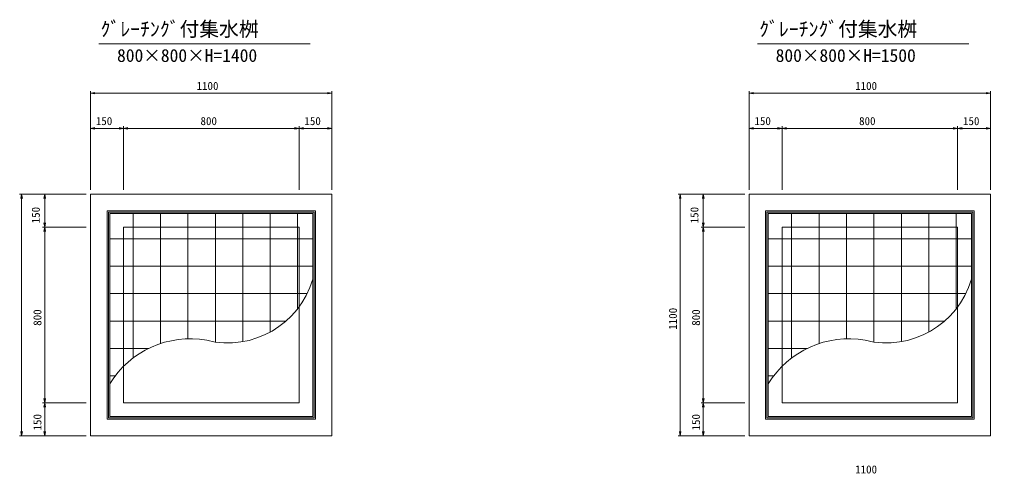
# Model space of a CAD drawing. Units: millimetres on the paper. Extents: x 0 to 841, y 0 to 594.
# Drawn here: x 216.6 to 437.8, y 176.6 to 280 of the extents above; entities that cross this region are included whole.
import ezdxf
from ezdxf.enums import TextEntityAlignment as Align

# ---------------------------------------------------------------- set-up
doc = ezdxf.new("R2010")
doc.units = ezdxf.units.MM
for name, color, linetype, lineweight in [('D-STR-DIM（寸法）', 7, 'Continuous', 18), ('D-STR-HTXT（旗揚げ）', 7, 'Continuous', 18), ('D-STR-STR1（構造物）', 4, 'Continuous', 18), ('D-STR（構造物外形線）', 1, 'Continuous', 18)]:
    doc.layers.add(name, color=color, linetype=linetype, lineweight=lineweight)
doc.layers.add('D-TTL-TXT（文字）', color=7, linetype='Continuous')
doc.styles.add('ＭＳ ゴシック', font='')
doc.styles.get('ＭＳ ゴシック').set_extended_font_data('MS Gothic')

msp = doc.modelspace()

# ---------------------------------------------------------------- linework, layer by layer
at = {"layer": 'D-STR-DIM（寸法）'}
for p, q in [((232.802, 241.235), (232.802, 263.735)), ((232.802, 263.235), (233.802, 263.402)), ((233.802, 263.068), (232.802, 263.235)), ((232.802, 263.235), (233.802, 263.235)), ((233.802, 263.235), (286.802, 263.235)), ((286.802, 263.402), (287.802, 263.235)), ((287.802, 263.235), (286.802, 263.068)), ((287.802, 263.235), (286.802, 263.235)), ((287.802, 241.235), (287.802, 263.735)), ((382.802, 241.235), (382.802, 263.735)), ((382.802, 263.235), (383.802, 263.402)), ((383.802, 263.068), (382.802, 263.235)), ((382.802, 263.235), (383.802, 263.235)), ((383.802, 263.235), (436.802, 263.235)), ((436.802, 263.402), (437.802, 263.235)), ((437.802, 263.235), (436.802, 263.068)), ((437.802, 263.235), (436.802, 263.235)), ((437.802, 241.235), (437.802, 263.735)), ((232.802, 241.235), (232.802, 255.735)), ((232.802, 255.235), (233.802, 255.402)), ((233.802, 255.068), (232.802, 255.235)), ((232.802, 255.235), (233.802, 255.235)), ((233.802, 255.235), (239.302, 255.235)), ((239.302, 255.402), (240.302, 255.235)), ((240.302, 255.235), (239.302, 255.068)), ((240.302, 255.235), (239.302, 255.235)), ((240.302, 241.235), (240.302, 255.735)), ((240.302, 241.235), (240.302, 255.735)), ((240.302, 255.235), (241.302, 255.402)), ((241.302, 255.068), (240.302, 255.235)), ((240.302, 255.235), (241.302, 255.235)), ((241.302, 255.235), (279.302, 255.235)), ((279.302, 255.402), (280.302, 255.235)), ((280.302, 255.235), (279.302, 255.068)), ((280.302, 255.235), (279.302, 255.235)), ((280.302, 241.235), (280.302, 255.735)), ((280.302, 241.235), (280.302, 255.735)), ((280.302, 255.235), (281.302, 255.402)), ((281.302, 255.068), (280.302, 255.235)), ((280.302, 255.235), (281.302, 255.235)), ((281.302, 255.235), (286.802, 255.235)), ((286.802, 255.402), (287.802, 255.235)), ((287.802, 255.235), (286.802, 255.068)), ((287.802, 255.235), (286.802, 255.235)), ((287.802, 241.235), (287.802, 255.735)), ((382.802, 241.235), (382.802, 255.735)), ((382.802, 255.235), (383.802, 255.402)), ((383.802, 255.068), (382.802, 255.235)), ((382.802, 255.235), (383.802, 255.235)), ((383.802, 255.235), (389.302, 255.235)), ((389.302, 255.402), (390.302, 255.235)), ((390.302, 255.235), (389.302, 255.068)), ((390.302, 255.235), (389.302, 255.235)), ((390.302, 241.235), (390.302, 255.735)), ((390.302, 241.235), (390.302, 255.735)), ((390.302, 255.235), (391.302, 255.402)), ((391.302, 255.068), (390.302, 255.235)), ((390.302, 255.235), (391.302, 255.235)), ((391.302, 255.235), (429.302, 255.235)), ((429.302, 255.402), (430.302, 255.235)), ((430.302, 255.235), (429.302, 255.068)), ((430.302, 255.235), (429.302, 255.235)), ((430.302, 241.235), (430.302, 255.735)), ((430.302, 241.235), (430.302, 255.735)), ((430.302, 255.235), (431.302, 255.402)), ((431.302, 255.068), (430.302, 255.235)), ((430.302, 255.235), (431.302, 255.235)), ((431.302, 255.235), (436.802, 255.235)), ((436.802, 255.402), (437.802, 255.235)), ((437.802, 255.235), (436.802, 255.068)), ((437.802, 255.235), (436.802, 255.235)), ((437.802, 241.235), (437.802, 255.735)), ((231.802, 240.235), (216.616, 240.235)), ((216.95, 239.235), (217.116, 240.235)), ((217.116, 240.235), (217.283, 239.235)), ((217.116, 240.235), (217.116, 239.235)), ((217.116, 239.235), (217.116, 186.235)), ((231.802, 240.235), (221.876, 240.235)), ((222.209, 239.235), (222.376, 240.235)), ((222.376, 240.235), (222.542, 239.235)), ((222.376, 240.235), (222.376, 239.235)), ((222.376, 239.235), (222.376, 233.735)), ((381.802, 240.235), (366.616, 240.235)), ((366.95, 239.235), (367.116, 240.235)), ((367.116, 240.235), (367.283, 239.235)), ((367.116, 240.235), (367.116, 239.235)), ((367.116, 239.235), (367.116, 186.235)), ((381.802, 240.235), (371.876, 240.235)), ((372.209, 239.235), (372.376, 240.235)), ((372.376, 240.235), (372.542, 239.235)), ((372.376, 240.235), (372.376, 239.235)), ((372.376, 239.235), (372.376, 233.735)), ((231.802, 232.735), (221.876, 232.735)), ((231.802, 232.735), (221.876, 232.735)), ((222.376, 232.735), (222.209, 233.735)), ((222.209, 231.735), (222.376, 232.735)), ((222.542, 233.735), (222.376, 232.735)), ((222.376, 232.735), (222.376, 233.735)), ((222.376, 232.735), (222.542, 231.735)), ((222.376, 232.735), (222.376, 231.735)), ((381.802, 232.735), (371.876, 232.735)), ((381.802, 232.735), (371.876, 232.735)), ((372.376, 232.735), (372.209, 233.735)), ((372.209, 231.735), (372.376, 232.735)), ((372.542, 233.735), (372.376, 232.735)), ((372.376, 232.735), (372.376, 233.735)), ((372.376, 232.735), (372.542, 231.735)), ((372.376, 232.735), (372.376, 231.735)), ((222.376, 231.735), (222.376, 193.735)), ((372.376, 231.735), (372.376, 193.735)), ((231.802, 192.735), (221.876, 192.735)), ((231.802, 192.735), (221.876, 192.735)), ((222.376, 192.735), (222.209, 193.735)), ((222.209, 191.735), (222.376, 192.735)), ((222.542, 193.735), (222.376, 192.735)), ((222.376, 192.735), (222.376, 193.735)), ((222.376, 192.735), (222.542, 191.735)), ((222.376, 192.735), (222.376, 191.735)), ((381.802, 192.735), (371.876, 192.735)), ((381.802, 192.735), (371.876, 192.735)), ((372.376, 192.735), (372.209, 193.735)), ((372.209, 191.735), (372.376, 192.735)), ((372.542, 193.735), (372.376, 192.735)), ((372.376, 192.735), (372.376, 193.735)), ((372.376, 192.735), (372.542, 191.735)), ((372.376, 192.735), (372.376, 191.735)), ((222.376, 191.735), (222.376, 186.235)), ((372.376, 191.735), (372.376, 186.235)), ((217.116, 185.235), (216.95, 186.235)), ((217.283, 186.235), (217.116, 185.235)), ((217.116, 185.235), (217.116, 186.235)), ((222.376, 185.235), (222.209, 186.235)), ((222.542, 186.235), (222.376, 185.235)), ((222.376, 185.235), (222.376, 186.235)), ((367.116, 185.235), (366.95, 186.235)), ((367.283, 186.235), (367.116, 185.235)), ((367.116, 185.235), (367.116, 186.235)), ((372.376, 185.235), (372.209, 186.235)), ((372.542, 186.235), (372.376, 185.235)), ((372.376, 185.235), (372.376, 186.235)), ((231.802, 185.235), (216.616, 185.235)), ((231.802, 185.235), (221.876, 185.235)), ((381.802, 185.235), (366.616, 185.235)), ((381.802, 185.235), (371.876, 185.235))]:
    msp.add_line(p, q, dxfattribs=at)
at = {"layer": 'D-STR-HTXT（旗揚げ）'}
for p, q in [((234.74, 274.471), (282.848, 274.471)), ((384.74, 274.471), (432.848, 274.471))]:
    msp.add_line(p, q, dxfattribs=at)
at = {"layer": 'D-STR-STR1（構造物）'}
for p, q in [((236.577, 189.01), (236.577, 236.46)), ((284.027, 236.46), (236.577, 236.46)), ((236.877, 189.31), (236.877, 236.16)), ((283.727, 236.16), (236.877, 236.16)), ((237.177, 189.61), (237.177, 235.86)), ((283.427, 235.86), (237.177, 235.86)), ((242.486, 232.735), (242.486, 235.86)), ((248.736, 232.735), (248.736, 235.86)), ((254.986, 232.735), (254.986, 235.86)), ((261.236, 232.735), (261.236, 235.86)), ((267.486, 232.735), (267.486, 235.86)), ((273.736, 232.735), (273.736, 235.86)), ((279.986, 232.735), (279.986, 235.86)), ((283.427, 189.61), (283.427, 235.86)), ((283.727, 189.31), (283.727, 236.16)), ((284.027, 189.01), (284.027, 236.46)), ((386.577, 189.01), (386.577, 236.46)), ((434.027, 236.46), (386.577, 236.46)), ((386.877, 189.31), (386.877, 236.16)), ((433.727, 236.16), (386.877, 236.16)), ((387.177, 189.61), (387.177, 235.86)), ((433.427, 235.86), (387.177, 235.86)), ((392.486, 232.735), (392.486, 235.86)), ((398.736, 232.735), (398.736, 235.86)), ((404.986, 232.735), (404.986, 235.86)), ((411.236, 232.735), (411.236, 235.86)), ((417.486, 232.735), (417.486, 235.86)), ((423.736, 232.735), (423.736, 235.86)), ((429.986, 232.735), (429.986, 235.86)), ((433.427, 189.61), (433.427, 235.86)), ((433.727, 189.31), (433.727, 236.16)), ((434.027, 189.01), (434.027, 236.46)), ((242.486, 202.953), (242.486, 232.735)), ((248.736, 206.242), (248.736, 232.735)), ((254.986, 207.318), (254.986, 232.735)), ((261.236, 206.598), (261.236, 232.735)), ((267.486, 206.68), (267.486, 232.735)), ((273.736, 208.85), (273.736, 232.735)), ((279.986, 214.161), (279.986, 232.735)), ((392.486, 202.953), (392.486, 232.735)), ((398.736, 206.242), (398.736, 232.735)), ((404.986, 207.318), (404.986, 232.735)), ((411.236, 206.598), (411.236, 232.735)), ((417.486, 206.68), (417.486, 232.735)), ((423.736, 208.85), (423.736, 232.735)), ((429.986, 214.161), (429.986, 232.735)), ((240.302, 230.121), (237.177, 230.121)), ((280.302, 230.121), (240.302, 230.121)), ((283.427, 230.121), (280.302, 230.121)), ((390.302, 230.121), (387.177, 230.121)), ((430.302, 230.121), (390.302, 230.121)), ((433.427, 230.121), (430.302, 230.121)), ((240.302, 223.871), (237.177, 223.871)), ((280.302, 223.871), (240.302, 223.871)), ((283.427, 223.871), (280.302, 223.871)), ((390.302, 223.871), (387.177, 223.871)), ((430.302, 223.871), (390.302, 223.871)), ((433.427, 223.871), (430.302, 223.871)), ((240.302, 217.621), (237.177, 217.621)), ((280.302, 217.621), (240.302, 217.621)), ((282.154, 217.621), (280.302, 217.621)), ((390.302, 217.621), (387.177, 217.621)), ((430.302, 217.621), (390.302, 217.621)), ((432.154, 217.621), (430.302, 217.621)), ((240.302, 211.371), (237.177, 211.371)), ((277.352, 211.371), (240.302, 211.371)), ((390.302, 211.371), (387.177, 211.371)), ((427.352, 211.371), (390.302, 211.371)), ((240.302, 205.121), (237.177, 205.121)), ((245.993, 205.121), (240.302, 205.121)), ((390.302, 205.121), (387.177, 205.121)), ((395.993, 205.121), (390.302, 205.121)), ((238.401, 198.871), (237.177, 198.871)), ((388.401, 198.871), (387.177, 198.871)), ((284.027, 189.01), (236.577, 189.01)), ((283.727, 189.31), (236.877, 189.31)), ((283.427, 189.61), (237.177, 189.61)), ((434.027, 189.01), (386.577, 189.01)), ((433.727, 189.31), (386.877, 189.31)), ((433.427, 189.61), (387.177, 189.61))]:
    msp.add_line(p, q, dxfattribs=at)
for centre, radius, start, end in [((264.099, 226.523), 20.13, 256.09942, 343.76453), ((414.099, 226.523), 20.13, 256.09942, 343.76453), ((255.457, 185.889), 21.435, 79.7722, 148.52344), ((405.457, 185.889), 21.435, 79.7722, 148.52344)]:
    msp.add_arc(centre, radius, start, end, dxfattribs=at)
at = {"layer": 'D-STR（構造物外形線）'}
for p, q in [((287.802, 240.235), (232.802, 240.235)), ((232.802, 240.235), (232.802, 185.235)), ((287.802, 185.235), (287.802, 240.235)), ((437.802, 240.235), (382.802, 240.235)), ((382.802, 240.235), (382.802, 185.235)), ((437.802, 185.235), (437.802, 240.235)), ((280.302, 232.735), (240.302, 232.735)), ((240.302, 232.735), (240.302, 192.735)), ((280.302, 192.735), (280.302, 232.735)), ((430.302, 232.735), (390.302, 232.735)), ((390.302, 232.735), (390.302, 192.735)), ((430.302, 192.735), (430.302, 232.735)), ((240.302, 192.735), (280.302, 192.735)), ((390.302, 192.735), (430.302, 192.735)), ((232.802, 185.235), (287.802, 185.235)), ((382.802, 185.235), (437.802, 185.235))]:
    msp.add_line(p, q, dxfattribs=at)

# ---------------------------------------------------------------- texts
at = {"layer": 'D-STR-DIM（寸法）', "style": 'ＭＳ ゴシック'}
for s, p in [('1100', (256.958, 263.435)), ('1100', (406.958, 263.435)), ('150', (234.02, 255.435)), ('800', (257.859, 255.435)), ('150', (281.52, 255.435)), ('150', (384.02, 255.435)), ('800', (407.859, 255.435)), ('150', (431.52, 255.435)), ('1100', (406.958, 176.122))]:
    msp.add_text(s, height=1.833, dxfattribs=at).set_placement(p, align=Align.BOTTOM_LEFT)
for s, p in [('150', (221.81, 233.617)), ('150', (371.81, 233.617)), ('800', (222.176, 210.292)), ('1100', (366.916, 209.391)), ('800', (372.176, 210.292)), ('150', (222.176, 186.453)), ('150', (372.176, 186.453))]:
    msp.add_text(s, height=1.833, rotation=90, dxfattribs=at).set_placement(p, align=Align.BOTTOM_LEFT)
at = {"layer": 'D-TTL-TXT（文字）', "style": 'ＭＳ ゴシック'}
for s, height, p in [('ｸﾞﾚｰﾁﾝｸﾞ付集水桝', 3.299, (235.09, 275.214)), ('ｸﾞﾚｰﾁﾝｸﾞ付集水桝', 3.299, (385.09, 275.214)), ('800×800×H=1400', 2.933, (238.847, 269.491)), ('800×800×H=1500', 2.933, (388.847, 269.491))]:
    msp.add_text(s, height=height, dxfattribs=at).set_placement(p, align=Align.BOTTOM_LEFT)

doc.saveas('drawing.dxf')
